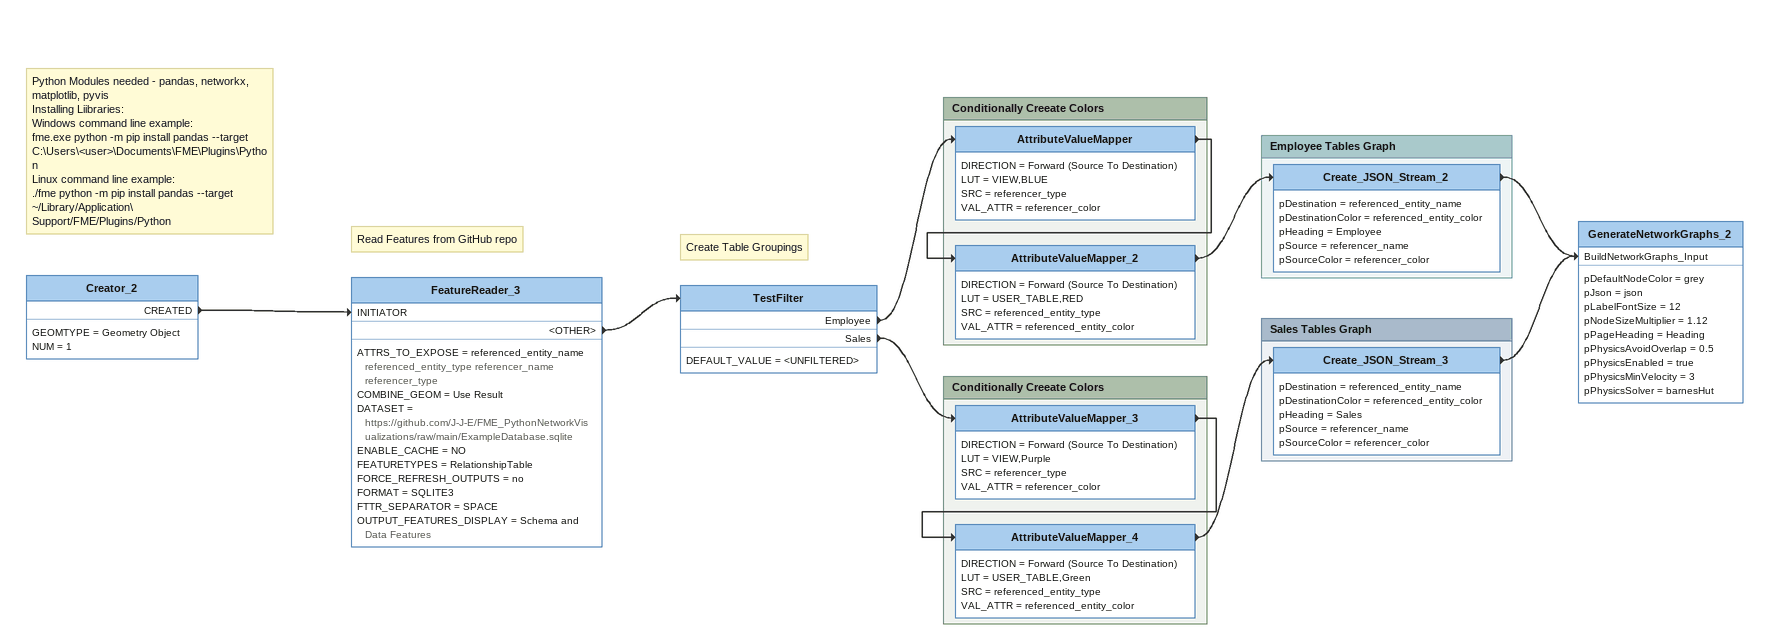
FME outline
Note: Python Modules needed - pandas, networkx, matplotlib, pyvis / Installing Liibraries: / Windows command line example: / fme.exe python -m pip install pandas --target C:\Users\<user>\Documents\FME\Plugins\Python / Linux command line example: / ./fme python -m pip install pandas --target ~/Library/Application\ Support/FME/Plugins/Python
Creator_2
    GEOMTYPE = Geometry Object
    NUM = 1
    CREATED -> FeatureReader_3 [INITIATOR]
Note: Read Features from GitHub repo
FeatureReader_3
    ATTRS_TO_EXPOSE = referenced_entity_name referenced_entity_type referencer_name referencer_type
    COMBINE_GEOM = Use Result
    DATASET = https://github.com/J-J-E/FME_PythonNetworkVisualizations/raw/main/ExampleDatabase.sqlite
    ENABLE_CACHE = NO
    FEATURETYPES = RelationshipTable
    FORCE_REFRESH_OUTPUTS = no
    FORMAT = SQLITE3
    FTTR_SEPARATOR = SPACE
    OUTPUT_FEATURES_DISPLAY = Schema and Data Features
    <OTHER> -> TestFilter
Note: Create Table Groupings
TestFilter
    DEFAULT_VALUE = <UNFILTERED>
    Employee -> AttributeValueMapper
    Sales -> AttributeValueMapper_3
GenerateNetworkGraphs_2
    pDefaultNodeColor = grey
    pJson = json
    pLabelFontSize = 12
    pNodeSizeMultiplier = 1.12
    pPageHeading = Heading
    pPhysicsAvoidOverlap = 0.5
    pPhysicsEnabled = true
    pPhysicsMinVelocity = 3
    pPhysicsSolver = barnesHut

Bookmark: Conditionally Creeate Colors
AttributeValueMapper
    DIRECTION = Forward (Source To Destination)
    LUT = VIEW,BLUE
    SRC = referencer_type
    VAL_ATTR = referencer_color
    -> AttributeValueMapper_2
AttributeValueMapper_2
    DIRECTION = Forward (Source To Destination)
    LUT = USER_TABLE,RED
    SRC = referenced_entity_type
    VAL_ATTR = referenced_entity_color
    -> Create_JSON_Stream_2

Bookmark: Employee Tables Graph
Create_JSON_Stream_2
    pDestination = referenced_entity_name
    pDestinationColor = referenced_entity_color
    pHeading = Employee
    pSource = referencer_name
    pSourceColor = referencer_color
    -> GenerateNetworkGraphs_2 [BuildNetworkGraphs_Input]

Bookmark: Conditionally Creeate Colors
AttributeValueMapper_3
    DIRECTION = Forward (Source To Destination)
    LUT = VIEW,Purple
    SRC = referencer_type
    VAL_ATTR = referencer_color
    -> AttributeValueMapper_4
AttributeValueMapper_4
    DIRECTION = Forward (Source To Destination)
    LUT = USER_TABLE,Green
    SRC = referenced_entity_type
    VAL_ATTR = referenced_entity_color
    -> Create_JSON_Stream_3

Bookmark: Sales Tables Graph
Create_JSON_Stream_3
    pDestination = referenced_entity_name
    pDestinationColor = referenced_entity_color
    pHeading = Sales
    pSource = referencer_name
    pSourceColor = referencer_color
    -> GenerateNetworkGraphs_2 [BuildNetworkGraphs_Input]
